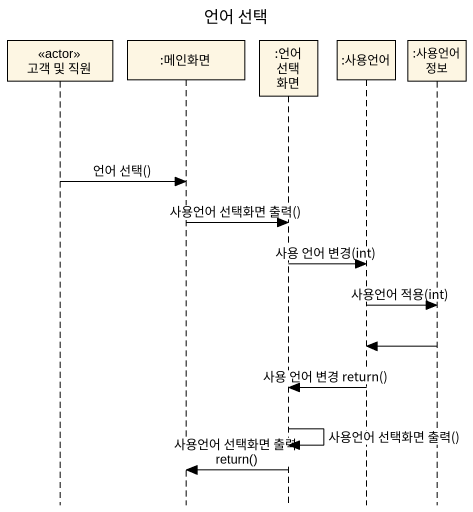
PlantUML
@startuml
title 언어 선택
hide footbox
participant "고객 및 직원" as 고객_및_직원 <<actor>>
participant ":메인화면" as 메인화면
participant ":언어 선택 화면" as 언어_선택_화면
participant ":사용언어" as 사용언어
participant ":사용언어 정보" as 사용언어_정보

고객_및_직원 -> 메인화면 : 언어 선택()
메인화면 -> 언어_선택_화면 : 사용언어 선택화면 출력()
언어_선택_화면 -> 사용언어 : 사용 언어 변경(int)
사용언어 -> 사용언어_정보 : 사용언어 적용(int)
사용언어_정보 -> 사용언어
사용언어 -> 언어_선택_화면 : 사용 언어 변경 return()
언어_선택_화면 -> 언어_선택_화면 : 사용언어 선택화면 출력()
언어_선택_화면 -> 메인화면 : 사용언어 선택화면 출력 return()
@enduml
